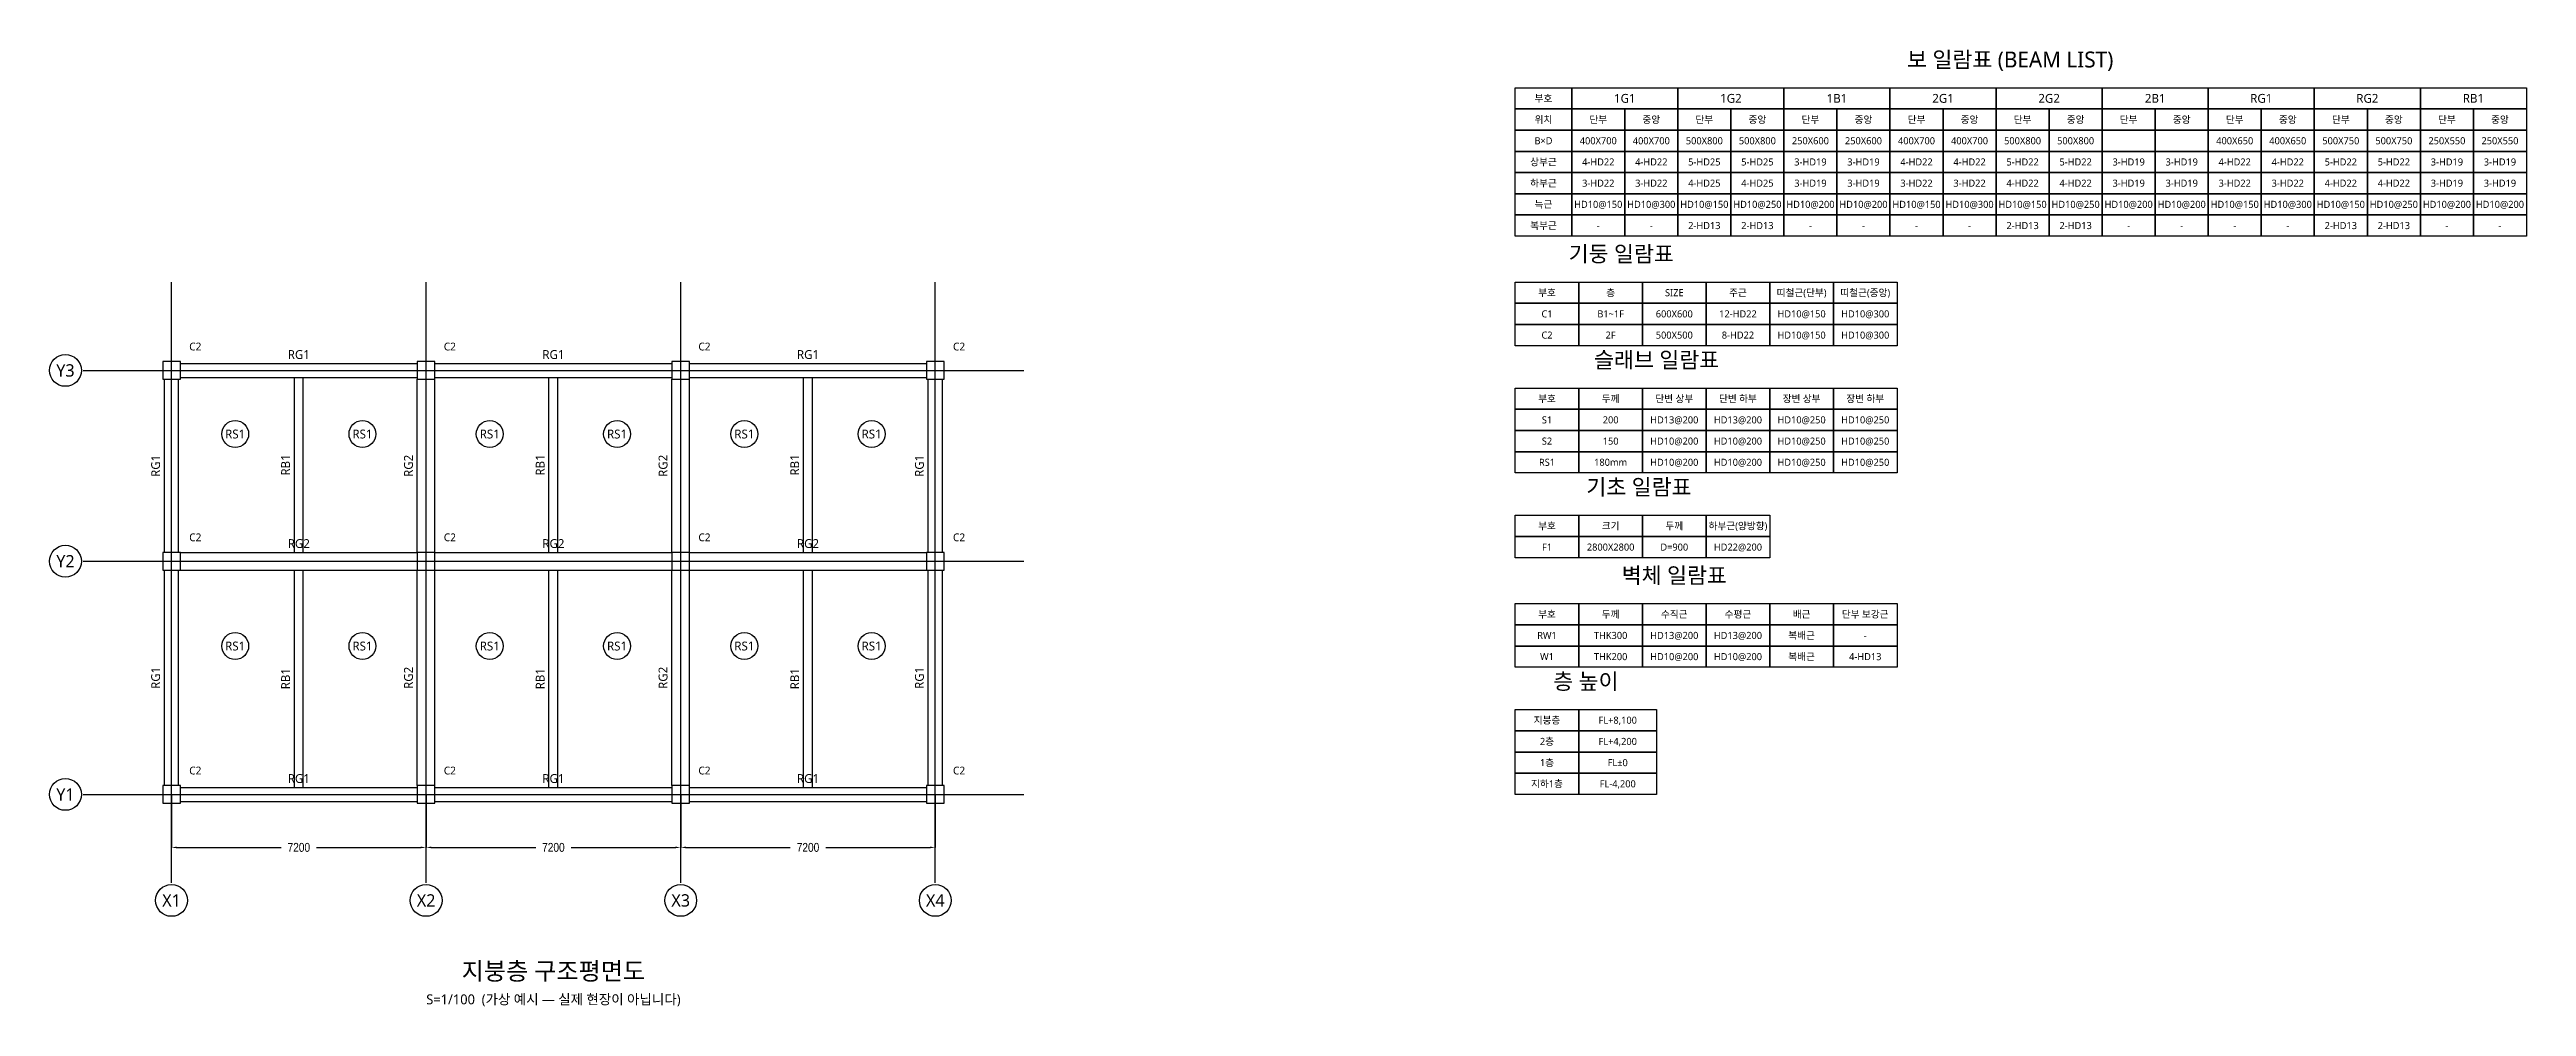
# Model space of a CAD drawing. Header units: millimetres. Extents: x -3450 to 66600, y -6002 to 77083.
# Drawn here: x -3450 to 66600, y 49998 to 77083 of the extents above; entities that cross this region are included whole.
import ezdxf
from ezdxf.enums import TextEntityAlignment as Align

# ---------------------------------------------------------------- set-up
doc = ezdxf.new("R2010")
doc.units = ezdxf.units.MM
for name, color, linetype in [('S-BEAM', 3, 'Continuous'), ('S-BEAM-TXT', 2, 'Continuous'), ('S-COLU', 7, 'Continuous'), ('S-DIMS', 8, 'Continuous'), ('S-GRID', 1, 'Continuous'), ('S-SLAB-TXT', 4, 'Continuous'), ('S-TABLE', 7, 'Continuous'), ('S-TABLE-TXT', 7, 'Continuous'), ('S-TITLE', 7, 'Continuous')]:
    doc.layers.add(name, color=color, linetype=linetype)
doc.styles.add('KOR', font='malgun.ttf')
doc.styles.add('OpenSansCondensed-Light', font='OpenSansCondensed-Light.ttf')
doc.dimstyles.get("Standard").update_dxf_attribs({"dimtxt": 2.5, "dimasz": 2.5, "dimexe": 1.25, "dimexo": 0.625, "dimtad": 1, "dimcen": 2.5, "dimazin": 3, "dimtfac": 1, "dimtmove": 0, "dimatfit": 3})

# ---------------------------------------------------------------- blocks, each defined once
blk = doc.blocks.new('_CLOSEDFILLED')
at = {"color": 0, "linetype": 'BYBLOCK'}
blk.add_solid([(-1, 0.16), (0, 0), (-1, -0.16)], dxfattribs=at)
blk = doc.blocks.new('*D7')
for p, q in [((0, 56000), (0, 54500)), ((7200, 56000), (7200, 54500)), ((150, 54500), (3100, 54500)), ((4100, 54500), (7050, 54500))]:
    blk.add_line(p, q)
at = {"layer": 'Defpoints'}
for p in [(0, 56000), (7200, 56000), (0, 54500)]:
    blk.add_point(p, dxfattribs=at)
at = {"layer": 'S-DIMS', "xscale": 150, "yscale": 150, "rotation": 180}
blk.add_blockref('_CLOSEDFILLED', (0, 54500), dxfattribs=at)
at = {"layer": 'S-DIMS', "xscale": 150, "yscale": 150}
blk.add_blockref('_CLOSEDFILLED', (7200, 54500), dxfattribs=at)
at = {"layer": 'S-DIMS', "insert": (3600, 54500), "char_height": 250, "attachment_point": 5, "style": 'OpenSansCondensed-Light'}
blk.add_mtext('7200', dxfattribs=at)
blk = doc.blocks.new('*D8')
for p, q in [((7200, 56000), (7200, 54500)), ((14400, 56000), (14400, 54500)), ((7350, 54500), (10300, 54500)), ((11300, 54500), (14250, 54500))]:
    blk.add_line(p, q)
at = {"layer": 'Defpoints'}
for p in [(7200, 56000), (14400, 56000), (7200, 54500)]:
    blk.add_point(p, dxfattribs=at)
at = {"layer": 'S-DIMS', "xscale": 150, "yscale": 150, "rotation": 180}
blk.add_blockref('_CLOSEDFILLED', (7200, 54500), dxfattribs=at)
at = {"layer": 'S-DIMS', "xscale": 150, "yscale": 150}
blk.add_blockref('_CLOSEDFILLED', (14400, 54500), dxfattribs=at)
at = {"layer": 'S-DIMS', "insert": (10800, 54500), "char_height": 250, "attachment_point": 5, "style": 'OpenSansCondensed-Light'}
blk.add_mtext('7200', dxfattribs=at)
blk = doc.blocks.new('*D9')
for p, q in [((14400, 56000), (14400, 54500)), ((21600, 56000), (21600, 54500)), ((14550, 54500), (17500, 54500)), ((18500, 54500), (21450, 54500))]:
    blk.add_line(p, q)
at = {"layer": 'Defpoints'}
for p in [(14400, 56000), (21600, 56000), (14400, 54500)]:
    blk.add_point(p, dxfattribs=at)
at = {"layer": 'S-DIMS', "xscale": 150, "yscale": 150, "rotation": 180}
blk.add_blockref('_CLOSEDFILLED', (14400, 54500), dxfattribs=at)
at = {"layer": 'S-DIMS', "xscale": 150, "yscale": 150}
blk.add_blockref('_CLOSEDFILLED', (21600, 54500), dxfattribs=at)
at = {"layer": 'S-DIMS', "insert": (18000, 54500), "char_height": 250, "attachment_point": 5, "style": 'OpenSansCondensed-Light'}
blk.add_mtext('7200', dxfattribs=at)

msp = doc.modelspace()

# ---------------------------------------------------------------- linework, layer by layer
at = {"layer": 'S-BEAM'}
for p, q in [((250, 68200), (6950, 68200)), ((7450, 68200), (14150, 68200)), ((14650, 68200), (21350, 68200)), ((-200, 62850), (-200, 67750)), ((200, 62850), (200, 67750)), ((250, 67800), (6950, 67800)), ((3475, 62850), (3475, 67800)), ((3725, 62850), (3725, 67800)), ((6950, 62850), (6950, 67750)), ((7450, 67800), (14150, 67800)), ((7450, 62850), (7450, 67750)), ((10675, 62850), (10675, 67800)), ((10925, 62850), (10925, 67800)), ((14150, 62850), (14150, 67750)), ((14650, 67800), (21350, 67800)), ((14650, 62850), (14650, 67750)), ((17875, 62850), (17875, 67800)), ((18125, 62850), (18125, 67800)), ((21400, 62850), (21400, 67750)), ((21800, 62850), (21800, 67750)), ((-200, 56250), (-200, 62350)), ((200, 56250), (200, 62350)), ((250, 62850), (6950, 62850)), ((250, 62350), (6950, 62350)), ((3475, 56200), (3475, 62350)), ((3725, 56200), (3725, 62350)), ((6950, 56250), (6950, 62350)), ((7450, 62850), (14150, 62850)), ((7450, 62350), (14150, 62350)), ((7450, 56250), (7450, 62350)), ((10675, 56200), (10675, 62350)), ((10925, 56200), (10925, 62350)), ((14150, 56250), (14150, 62350)), ((14650, 62850), (21350, 62850)), ((14650, 62350), (21350, 62350)), ((14650, 56250), (14650, 62350)), ((17875, 56200), (17875, 62350)), ((18125, 56200), (18125, 62350)), ((21400, 56250), (21400, 62350)), ((21800, 56250), (21800, 62350)), ((250, 56200), (6950, 56200)), ((7450, 56200), (14150, 56200)), ((14650, 56200), (21350, 56200)), ((250, 55800), (6950, 55800)), ((7450, 55800), (14150, 55800)), ((14650, 55800), (21350, 55800))]:
    msp.add_line(p, q, dxfattribs=at)
at = {"layer": 'S-COLU'}
for points in [[(-250, 67750), (250, 67750), (250, 68250), (-250, 68250)], [(6950, 67750), (7450, 67750), (7450, 68250), (6950, 68250)], [(14150, 67750), (14650, 67750), (14650, 68250), (14150, 68250)], [(21350, 67750), (21850, 67750), (21850, 68250), (21350, 68250)], [(-250, 62350), (250, 62350), (250, 62850), (-250, 62850)], [(6950, 62350), (7450, 62350), (7450, 62850), (6950, 62850)], [(14150, 62350), (14650, 62350), (14650, 62850), (14150, 62850)], [(21350, 62350), (21850, 62350), (21850, 62850), (21350, 62850)], [(-250, 55750), (250, 55750), (250, 56250), (-250, 56250)], [(6950, 55750), (7450, 55750), (7450, 56250), (6950, 56250)], [(14150, 55750), (14650, 55750), (14650, 56250), (14150, 56250)], [(21350, 55750), (21850, 55750), (21850, 56250), (21350, 56250)]]:
    msp.add_lwpolyline(points, close=True, dxfattribs=at)
at = {"layer": 'S-GRID'}
for p, q in [((0, 53500), (0, 70500)), ((7200, 53500), (7200, 70500)), ((14400, 53500), (14400, 70500)), ((21600, 53500), (21600, 70500)), ((-2500, 68000), (24100, 68000)), ((-2500, 62600), (24100, 62600)), ((-2500, 56000), (24100, 56000))]:
    msp.add_line(p, q, dxfattribs=at)
for centre in [(-3000, 68000), (-3000, 62600), (-3000, 56000), (0, 53000), (7200, 53000), (14400, 53000), (21600, 53000)]:
    msp.add_circle(centre, 450, dxfattribs=at)
at = {"layer": 'S-SLAB-TXT'}
for centre in [(1800, 66200), (5400, 66200), (9000, 66200), (12600, 66200), (16200, 66200), (19800, 66200), (1800, 60200), (5400, 60200), (9000, 60200), (12600, 60200), (16200, 60200), (19800, 60200)]:
    msp.add_circle(centre, 380, dxfattribs=at)
at = {"layer": 'S-TABLE'}
for points in [[(38000, 76000), (39600, 76000), (39600, 75400), (38000, 75400)], [(39600, 76000), (42600, 76000), (42600, 75400), (39600, 75400)], [(42600, 76000), (45600, 76000), (45600, 75400), (42600, 75400)], [(45600, 76000), (48600, 76000), (48600, 75400), (45600, 75400)], [(48600, 76000), (51600, 76000), (51600, 75400), (48600, 75400)], [(51600, 76000), (54600, 76000), (54600, 75400), (51600, 75400)], [(54600, 76000), (57600, 76000), (57600, 75400), (54600, 75400)], [(57600, 76000), (60600, 76000), (60600, 75400), (57600, 75400)], [(60600, 76000), (63600, 76000), (63600, 75400), (60600, 75400)], [(63600, 76000), (66600, 76000), (66600, 75400), (63600, 75400)], [(38000, 75400), (39600, 75400), (39600, 74800), (38000, 74800)], [(39600, 75400), (41100, 75400), (41100, 74800), (39600, 74800)], [(41100, 75400), (42600, 75400), (42600, 74800), (41100, 74800)], [(42600, 75400), (44100, 75400), (44100, 74800), (42600, 74800)], [(44100, 75400), (45600, 75400), (45600, 74800), (44100, 74800)], [(45600, 75400), (47100, 75400), (47100, 74800), (45600, 74800)], [(47100, 75400), (48600, 75400), (48600, 74800), (47100, 74800)], [(48600, 75400), (50100, 75400), (50100, 74800), (48600, 74800)], [(50100, 75400), (51600, 75400), (51600, 74800), (50100, 74800)], [(51600, 75400), (53100, 75400), (53100, 74800), (51600, 74800)], [(53100, 75400), (54600, 75400), (54600, 74800), (53100, 74800)], [(54600, 75400), (56100, 75400), (56100, 74800), (54600, 74800)], [(56100, 75400), (57600, 75400), (57600, 74800), (56100, 74800)], [(57600, 75400), (59100, 75400), (59100, 74800), (57600, 74800)], [(59100, 75400), (60600, 75400), (60600, 74800), (59100, 74800)], [(60600, 75400), (62100, 75400), (62100, 74800), (60600, 74800)], [(62100, 75400), (63600, 75400), (63600, 74800), (62100, 74800)], [(63600, 75400), (65100, 75400), (65100, 74800), (63600, 74800)], [(65100, 75400), (66600, 75400), (66600, 74800), (65100, 74800)], [(38000, 74800), (39600, 74800), (39600, 74200), (38000, 74200)], [(39600, 74800), (41100, 74800), (41100, 74200), (39600, 74200)], [(41100, 74800), (42600, 74800), (42600, 74200), (41100, 74200)], [(42600, 74800), (44100, 74800), (44100, 74200), (42600, 74200)], [(44100, 74800), (45600, 74800), (45600, 74200), (44100, 74200)], [(45600, 74800), (47100, 74800), (47100, 74200), (45600, 74200)], [(47100, 74800), (48600, 74800), (48600, 74200), (47100, 74200)], [(48600, 74800), (50100, 74800), (50100, 74200), (48600, 74200)], [(50100, 74800), (51600, 74800), (51600, 74200), (50100, 74200)], [(51600, 74800), (53100, 74800), (53100, 74200), (51600, 74200)], [(53100, 74800), (54600, 74800), (54600, 74200), (53100, 74200)], [(54600, 74800), (56100, 74800), (56100, 74200), (54600, 74200)], [(56100, 74800), (57600, 74800), (57600, 74200), (56100, 74200)], [(57600, 74800), (59100, 74800), (59100, 74200), (57600, 74200)], [(59100, 74800), (60600, 74800), (60600, 74200), (59100, 74200)], [(60600, 74800), (62100, 74800), (62100, 74200), (60600, 74200)], [(62100, 74800), (63600, 74800), (63600, 74200), (62100, 74200)], [(63600, 74800), (65100, 74800), (65100, 74200), (63600, 74200)], [(65100, 74800), (66600, 74800), (66600, 74200), (65100, 74200)], [(38000, 74200), (39600, 74200), (39600, 73600), (38000, 73600)], [(38000, 73600), (39600, 73600), (39600, 73000), (38000, 73000)], [(39600, 74200), (41100, 74200), (41100, 73600), (39600, 73600)], [(39600, 73600), (41100, 73600), (41100, 73000), (39600, 73000)], [(41100, 74200), (42600, 74200), (42600, 73600), (41100, 73600)], [(41100, 73600), (42600, 73600), (42600, 73000), (41100, 73000)], [(42600, 74200), (44100, 74200), (44100, 73600), (42600, 73600)], [(42600, 73600), (44100, 73600), (44100, 73000), (42600, 73000)], [(44100, 74200), (45600, 74200), (45600, 73600), (44100, 73600)], [(44100, 73600), (45600, 73600), (45600, 73000), (44100, 73000)], [(45600, 74200), (47100, 74200), (47100, 73600), (45600, 73600)], [(45600, 73600), (47100, 73600), (47100, 73000), (45600, 73000)], [(47100, 74200), (48600, 74200), (48600, 73600), (47100, 73600)], [(47100, 73600), (48600, 73600), (48600, 73000), (47100, 73000)], [(48600, 74200), (50100, 74200), (50100, 73600), (48600, 73600)], [(48600, 73600), (50100, 73600), (50100, 73000), (48600, 73000)], [(50100, 74200), (51600, 74200), (51600, 73600), (50100, 73600)], [(50100, 73600), (51600, 73600), (51600, 73000), (50100, 73000)], [(51600, 74200), (53100, 74200), (53100, 73600), (51600, 73600)], [(51600, 73600), (53100, 73600), (53100, 73000), (51600, 73000)], [(53100, 74200), (54600, 74200), (54600, 73600), (53100, 73600)], [(53100, 73600), (54600, 73600), (54600, 73000), (53100, 73000)], [(54600, 74200), (56100, 74200), (56100, 73600), (54600, 73600)], [(54600, 73600), (56100, 73600), (56100, 73000), (54600, 73000)], [(56100, 74200), (57600, 74200), (57600, 73600), (56100, 73600)], [(56100, 73600), (57600, 73600), (57600, 73000), (56100, 73000)], [(57600, 74200), (59100, 74200), (59100, 73600), (57600, 73600)], [(57600, 73600), (59100, 73600), (59100, 73000), (57600, 73000)], [(59100, 74200), (60600, 74200), (60600, 73600), (59100, 73600)], [(59100, 73600), (60600, 73600), (60600, 73000), (59100, 73000)], [(60600, 74200), (62100, 74200), (62100, 73600), (60600, 73600)], [(60600, 73600), (62100, 73600), (62100, 73000), (60600, 73000)], [(62100, 74200), (63600, 74200), (63600, 73600), (62100, 73600)], [(62100, 73600), (63600, 73600), (63600, 73000), (62100, 73000)], [(63600, 74200), (65100, 74200), (65100, 73600), (63600, 73600)], [(63600, 73600), (65100, 73600), (65100, 73000), (63600, 73000)], [(65100, 74200), (66600, 74200), (66600, 73600), (65100, 73600)], [(65100, 73600), (66600, 73600), (66600, 73000), (65100, 73000)], [(38000, 73000), (39600, 73000), (39600, 72400), (38000, 72400)], [(39600, 73000), (41100, 73000), (41100, 72400), (39600, 72400)], [(41100, 73000), (42600, 73000), (42600, 72400), (41100, 72400)], [(42600, 73000), (44100, 73000), (44100, 72400), (42600, 72400)], [(44100, 73000), (45600, 73000), (45600, 72400), (44100, 72400)], [(45600, 73000), (47100, 73000), (47100, 72400), (45600, 72400)], [(47100, 73000), (48600, 73000), (48600, 72400), (47100, 72400)], [(48600, 73000), (50100, 73000), (50100, 72400), (48600, 72400)], [(50100, 73000), (51600, 73000), (51600, 72400), (50100, 72400)], [(51600, 73000), (53100, 73000), (53100, 72400), (51600, 72400)], [(53100, 73000), (54600, 73000), (54600, 72400), (53100, 72400)], [(54600, 73000), (56100, 73000), (56100, 72400), (54600, 72400)], [(56100, 73000), (57600, 73000), (57600, 72400), (56100, 72400)], [(57600, 73000), (59100, 73000), (59100, 72400), (57600, 72400)], [(59100, 73000), (60600, 73000), (60600, 72400), (59100, 72400)], [(60600, 73000), (62100, 73000), (62100, 72400), (60600, 72400)], [(62100, 73000), (63600, 73000), (63600, 72400), (62100, 72400)], [(63600, 73000), (65100, 73000), (65100, 72400), (63600, 72400)], [(65100, 73000), (66600, 73000), (66600, 72400), (65100, 72400)], [(38000, 72400), (39600, 72400), (39600, 71800), (38000, 71800)], [(39600, 72400), (41100, 72400), (41100, 71800), (39600, 71800)], [(41100, 72400), (42600, 72400), (42600, 71800), (41100, 71800)], [(42600, 72400), (44100, 72400), (44100, 71800), (42600, 71800)], [(44100, 72400), (45600, 72400), (45600, 71800), (44100, 71800)], [(45600, 72400), (47100, 72400), (47100, 71800), (45600, 71800)], [(47100, 72400), (48600, 72400), (48600, 71800), (47100, 71800)], [(48600, 72400), (50100, 72400), (50100, 71800), (48600, 71800)], [(50100, 72400), (51600, 72400), (51600, 71800), (50100, 71800)], [(51600, 72400), (53100, 72400), (53100, 71800), (51600, 71800)], [(53100, 72400), (54600, 72400), (54600, 71800), (53100, 71800)], [(54600, 72400), (56100, 72400), (56100, 71800), (54600, 71800)], [(56100, 72400), (57600, 72400), (57600, 71800), (56100, 71800)], [(57600, 72400), (59100, 72400), (59100, 71800), (57600, 71800)], [(59100, 72400), (60600, 72400), (60600, 71800), (59100, 71800)], [(60600, 72400), (62100, 72400), (62100, 71800), (60600, 71800)], [(62100, 72400), (63600, 72400), (63600, 71800), (62100, 71800)], [(63600, 72400), (65100, 72400), (65100, 71800), (63600, 71800)], [(65100, 72400), (66600, 72400), (66600, 71800), (65100, 71800)], [(38000, 70500), (39800, 70500), (39800, 69900), (38000, 69900)], [(39800, 70500), (41600, 70500), (41600, 69900), (39800, 69900)], [(41600, 70500), (43400, 70500), (43400, 69900), (41600, 69900)], [(43400, 70500), (45200, 70500), (45200, 69900), (43400, 69900)], [(45200, 70500), (47000, 70500), (47000, 69900), (45200, 69900)], [(47000, 70500), (48800, 70500), (48800, 69900), (47000, 69900)], [(38000, 69900), (39800, 69900), (39800, 69300), (38000, 69300)], [(39800, 69900), (41600, 69900), (41600, 69300), (39800, 69300)], [(41600, 69900), (43400, 69900), (43400, 69300), (41600, 69300)], [(43400, 69900), (45200, 69900), (45200, 69300), (43400, 69300)], [(45200, 69900), (47000, 69900), (47000, 69300), (45200, 69300)], [(47000, 69900), (48800, 69900), (48800, 69300), (47000, 69300)], [(38000, 69300), (39800, 69300), (39800, 68700), (38000, 68700)], [(39800, 69300), (41600, 69300), (41600, 68700), (39800, 68700)], [(41600, 69300), (43400, 69300), (43400, 68700), (41600, 68700)], [(43400, 69300), (45200, 69300), (45200, 68700), (43400, 68700)], [(45200, 69300), (47000, 69300), (47000, 68700), (45200, 68700)], [(47000, 69300), (48800, 69300), (48800, 68700), (47000, 68700)], [(38000, 67500), (39800, 67500), (39800, 66900), (38000, 66900)], [(39800, 67500), (41600, 67500), (41600, 66900), (39800, 66900)], [(41600, 67500), (43400, 67500), (43400, 66900), (41600, 66900)], [(43400, 67500), (45200, 67500), (45200, 66900), (43400, 66900)], [(45200, 67500), (47000, 67500), (47000, 66900), (45200, 66900)], [(47000, 67500), (48800, 67500), (48800, 66900), (47000, 66900)], [(38000, 66900), (39800, 66900), (39800, 66300), (38000, 66300)], [(39800, 66900), (41600, 66900), (41600, 66300), (39800, 66300)], [(41600, 66900), (43400, 66900), (43400, 66300), (41600, 66300)], [(43400, 66900), (45200, 66900), (45200, 66300), (43400, 66300)], [(45200, 66900), (47000, 66900), (47000, 66300), (45200, 66300)], [(47000, 66900), (48800, 66900), (48800, 66300), (47000, 66300)], [(38000, 66300), (39800, 66300), (39800, 65700), (38000, 65700)], [(39800, 66300), (41600, 66300), (41600, 65700), (39800, 65700)], [(41600, 66300), (43400, 66300), (43400, 65700), (41600, 65700)], [(43400, 66300), (45200, 66300), (45200, 65700), (43400, 65700)], [(45200, 66300), (47000, 66300), (47000, 65700), (45200, 65700)], [(47000, 66300), (48800, 66300), (48800, 65700), (47000, 65700)], [(38000, 65700), (39800, 65700), (39800, 65100), (38000, 65100)], [(39800, 65700), (41600, 65700), (41600, 65100), (39800, 65100)], [(41600, 65700), (43400, 65700), (43400, 65100), (41600, 65100)], [(43400, 65700), (45200, 65700), (45200, 65100), (43400, 65100)], [(45200, 65700), (47000, 65700), (47000, 65100), (45200, 65100)], [(47000, 65700), (48800, 65700), (48800, 65100), (47000, 65100)], [(38000, 63900), (39800, 63900), (39800, 63300), (38000, 63300)], [(39800, 63900), (41600, 63900), (41600, 63300), (39800, 63300)], [(41600, 63900), (43400, 63900), (43400, 63300), (41600, 63300)], [(43400, 63900), (45200, 63900), (45200, 63300), (43400, 63300)], [(38000, 63300), (39800, 63300), (39800, 62700), (38000, 62700)], [(39800, 63300), (41600, 63300), (41600, 62700), (39800, 62700)], [(41600, 63300), (43400, 63300), (43400, 62700), (41600, 62700)], [(43400, 63300), (45200, 63300), (45200, 62700), (43400, 62700)], [(38000, 61400), (39800, 61400), (39800, 60800), (38000, 60800)], [(39800, 61400), (41600, 61400), (41600, 60800), (39800, 60800)], [(41600, 61400), (43400, 61400), (43400, 60800), (41600, 60800)], [(43400, 61400), (45200, 61400), (45200, 60800), (43400, 60800)], [(45200, 61400), (47000, 61400), (47000, 60800), (45200, 60800)], [(47000, 61400), (48800, 61400), (48800, 60800), (47000, 60800)], [(38000, 60800), (39800, 60800), (39800, 60200), (38000, 60200)], [(39800, 60800), (41600, 60800), (41600, 60200), (39800, 60200)], [(41600, 60800), (43400, 60800), (43400, 60200), (41600, 60200)], [(43400, 60800), (45200, 60800), (45200, 60200), (43400, 60200)], [(45200, 60800), (47000, 60800), (47000, 60200), (45200, 60200)], [(47000, 60800), (48800, 60800), (48800, 60200), (47000, 60200)], [(38000, 60200), (39800, 60200), (39800, 59600), (38000, 59600)], [(39800, 60200), (41600, 60200), (41600, 59600), (39800, 59600)], [(41600, 60200), (43400, 60200), (43400, 59600), (41600, 59600)], [(43400, 60200), (45200, 60200), (45200, 59600), (43400, 59600)], [(45200, 60200), (47000, 60200), (47000, 59600), (45200, 59600)], [(47000, 60200), (48800, 60200), (48800, 59600), (47000, 59600)], [(38000, 58400), (39800, 58400), (39800, 57800), (38000, 57800)], [(39800, 58400), (42000, 58400), (42000, 57800), (39800, 57800)], [(38000, 57800), (39800, 57800), (39800, 57200), (38000, 57200)], [(39800, 57800), (42000, 57800), (42000, 57200), (39800, 57200)], [(38000, 57200), (39800, 57200), (39800, 56600), (38000, 56600)], [(39800, 57200), (42000, 57200), (42000, 56600), (39800, 56600)], [(38000, 56600), (39800, 56600), (39800, 56000), (38000, 56000)], [(39800, 56600), (42000, 56600), (42000, 56000), (39800, 56000)]]:
    msp.add_lwpolyline(points, close=True, dxfattribs=at)

# ---------------------------------------------------------------- texts
at = {"layer": 'S-BEAM-TXT', "style": 'KOR'}
for s, p in [('RG1', (3600, 68450)), ('RG1', (10800, 68450)), ('RG1', (18000, 68450)), ('RG2', (3600, 63100)), ('RG2', (10800, 63100)), ('RG2', (18000, 63100)), ('RG1', (3600, 56450)), ('RG1', (10800, 56450)), ('RG1', (18000, 56450))]:
    msp.add_text(s, height=250, dxfattribs=at).set_placement(p, align=Align.MIDDLE_CENTER)
for s, p in [('RG1', (-450, 65300)), ('RB1', (3225, 65325)), ('RG2', (6700, 65300)), ('RB1', (10425, 65325)), ('RG2', (13900, 65300)), ('RB1', (17625, 65325)), ('RG1', (21150, 65300)), ('RG2', (6700, 59300)), ('RG2', (13900, 59300)), ('RG1', (-450, 59300)), ('RB1', (3225, 59275)), ('RB1', (10425, 59275)), ('RB1', (17625, 59275)), ('RG1', (21150, 59300))]:
    msp.add_text(s, height=250, rotation=90, dxfattribs=at).set_placement(p, align=Align.MIDDLE_CENTER)
at = {"layer": 'S-COLU', "style": 'KOR'}
for p in [(500, 68500), (7700, 68500), (14900, 68500), (22100, 68500), (500, 63100), (7700, 63100), (14900, 63100), (22100, 63100), (500, 56500), (7700, 56500), (14900, 56500), (22100, 56500)]:
    msp.add_text('C2', height=220, dxfattribs=at).set_placement(p, align=Align.BOTTOM_LEFT)
at = {"layer": 'S-GRID', "style": 'KOR'}
for s, p in [('Y3', (-3000, 68000)), ('Y2', (-3000, 62600)), ('Y1', (-3000, 56000)), ('X1', (0, 53000)), ('X2', (7200, 53000)), ('X3', (14400, 53000)), ('X4', (21600, 53000))]:
    msp.add_text(s, height=350, dxfattribs=at).set_placement(p, align=Align.MIDDLE_CENTER)
at = {"layer": 'S-SLAB-TXT', "style": 'KOR'}
for p in [(1800, 66200), (5400, 66200), (9000, 66200), (12600, 66200), (16200, 66200), (19800, 66200), (1800, 60200), (5400, 60200), (9000, 60200), (12600, 60200), (16200, 60200), (19800, 60200)]:
    msp.add_text('RS1', height=250, dxfattribs=at).set_placement(p, align=Align.MIDDLE_CENTER)
at = {"layer": 'S-TABLE-TXT', "style": 'KOR'}
for s, height, p in [('보 일람표 (BEAM LIST)', 450, (52000, 76800)), ('부호', 200, (38800, 75700)), ('1G1', 250, (41100, 75700)), ('1G2', 250, (44100, 75700)), ('1B1', 250, (47100, 75700)), ('2G1', 250, (50100, 75700)), ('2G2', 250, (53100, 75700)), ('2B1', 250, (56100, 75700)), ('RG1', 250, (59100, 75700)), ('RG2', 250, (62100, 75700)), ('RB1', 250, (65100, 75700)), ('위치', 200, (38800, 75100)), ('단부', 200, (40350, 75100)), ('중앙', 200, (41850, 75100)), ('단부', 200, (43350, 75100)), ('중앙', 200, (44850, 75100)), ('단부', 200, (46350, 75100)), ('중앙', 200, (47850, 75100)), ('단부', 200, (49350, 75100)), ('중앙', 200, (50850, 75100)), ('단부', 200, (52350, 75100)), ('중앙', 200, (53850, 75100)), ('단부', 200, (55350, 75100)), ('중앙', 200, (56850, 75100)), ('단부', 200, (58350, 75100)), ('중앙', 200, (59850, 75100)), ('단부', 200, (61350, 75100)), ('중앙', 200, (62850, 75100)), ('단부', 200, (64350, 75100)), ('중앙', 200, (65850, 75100)), ('B×D', 200, (38800, 74500)), ('400X700', 200, (40350, 74500)), ('400X700', 200, (41850, 74500)), ('500X800', 200, (43350, 74500)), ('500X800', 200, (44850, 74500)), ('250X600', 200, (46350, 74500)), ('250X600', 200, (47850, 74500)), ('400X700', 200, (49350, 74500)), ('400X700', 200, (50850, 74500)), ('500X800', 200, (52350, 74500)), ('500X800', 200, (53850, 74500)), ('400X650', 200, (58350, 74500)), ('400X650', 200, (59850, 74500)), ('500X750', 200, (61350, 74500)), ('500X750', 200, (62850, 74500)), ('250X550', 200, (64350, 74500)), ('250X550', 200, (65850, 74500)), ('상부근', 200, (38800, 73900)), ('4-HD22', 200, (40350, 73900)), ('4-HD22', 200, (41850, 73900)), ('5-HD25', 200, (43350, 73900)), ('5-HD25', 200, (44850, 73900)), ('3-HD19', 200, (46350, 73900)), ('3-HD19', 200, (47850, 73900)), ('4-HD22', 200, (49350, 73900)), ('4-HD22', 200, (50850, 73900)), ('5-HD22', 200, (52350, 73900)), ('5-HD22', 200, (53850, 73900)), ('3-HD19', 200, (55350, 73900)), ('3-HD19', 200, (56850, 73900)), ('4-HD22', 200, (58350, 73900)), ('4-HD22', 200, (59850, 73900)), ('5-HD22', 200, (61350, 73900)), ('5-HD22', 200, (62850, 73900)), ('3-HD19', 200, (64350, 73900)), ('3-HD19', 200, (65850, 73900)), ('하부근', 200, (38800, 73300)), ('3-HD22', 200, (40350, 73300)), ('3-HD22', 200, (41850, 73300)), ('4-HD25', 200, (43350, 73300)), ('4-HD25', 200, (44850, 73300)), ('3-HD19', 200, (46350, 73300)), ('3-HD19', 200, (47850, 73300)), ('3-HD22', 200, (49350, 73300)), ('3-HD22', 200, (50850, 73300)), ('4-HD22', 200, (52350, 73300)), ('4-HD22', 200, (53850, 73300)), ('3-HD19', 200, (55350, 73300)), ('3-HD19', 200, (56850, 73300)), ('3-HD22', 200, (58350, 73300)), ('3-HD22', 200, (59850, 73300)), ('4-HD22', 200, (61350, 73300)), ('4-HD22', 200, (62850, 73300)), ('3-HD19', 200, (64350, 73300)), ('3-HD19', 200, (65850, 73300)), ('복부근', 200, (38800, 72100)), ('늑근', 200, (38800, 72700)), ('HD10@150', 200, (40350, 72700)), ('HD10@300', 200, (41850, 72700)), ('HD10@150', 200, (43350, 72700)), ('2-HD13', 200, (43350, 72100)), ('HD10@250', 200, (44850, 72700)), ('2-HD13', 200, (44850, 72100)), ('HD10@200', 200, (46350, 72700)), ('HD10@200', 200, (47850, 72700)), ('HD10@150', 200, (49350, 72700)), ('HD10@300', 200, (50850, 72700)), ('HD10@150', 200, (52350, 72700)), ('2-HD13', 200, (52350, 72100)), ('HD10@250', 200, (53850, 72700)), ('2-HD13', 200, (53850, 72100)), ('HD10@200', 200, (55350, 72700)), ('HD10@200', 200, (56850, 72700)), ('HD10@150', 200, (58350, 72700)), ('HD10@300', 200, (59850, 72700)), ('HD10@150', 200, (61350, 72700)), ('2-HD13', 200, (61350, 72100)), ('HD10@250', 200, (62850, 72700)), ('2-HD13', 200, (62850, 72100)), ('HD10@200', 200, (64350, 72700)), ('HD10@200', 200, (65850, 72700)), ('기둥 일람표', 450, (41000, 71300)), ('-', 200, (40350, 72100)), ('-', 200, (41850, 72100)), ('-', 200, (46350, 72100)), ('-', 200, (47850, 72100)), ('-', 200, (49350, 72100)), ('-', 200, (50850, 72100)), ('-', 200, (55350, 72100)), ('-', 200, (56850, 72100)), ('-', 200, (58350, 72100)), ('-', 200, (59850, 72100)), ('-', 200, (64350, 72100)), ('-', 200, (65850, 72100)), ('부호', 200, (38900, 70200)), ('층', 200, (40700, 70200)), ('SIZE', 200, (42500, 70200)), ('주근', 200, (44300, 70200)), ('띠철근(단부)', 200, (46100, 70200)), ('띠철근(중앙)', 200, (47900, 70200)), ('C1', 200, (38900, 69600)), ('B1~1F', 200, (40700, 69600)), ('600X600', 200, (42500, 69600)), ('12-HD22', 200, (44300, 69600)), ('HD10@150', 200, (46100, 69600)), ('HD10@300', 200, (47900, 69600)), ('C2', 200, (38900, 69000)), ('2F', 200, (40700, 69000)), ('500X500', 200, (42500, 69000)), ('8-HD22', 200, (44300, 69000)), ('HD10@150', 200, (46100, 69000)), ('HD10@300', 200, (47900, 69000)), ('슬래브 일람표', 450, (42000, 68300)), ('부호', 200, (38900, 67200)), ('두께', 200, (40700, 67200)), ('단변 상부', 200, (42500, 67200)), ('단변 하부', 200, (44300, 67200)), ('장변 상부', 200, (46100, 67200)), ('장변 하부', 200, (47900, 67200)), ('S1', 200, (38900, 66600)), ('200', 200, (40700, 66600)), ('HD13@200', 200, (42500, 66600)), ('HD13@200', 200, (44300, 66600)), ('HD10@250', 200, (46100, 66600)), ('HD10@250', 200, (47900, 66600)), ('S2', 200, (38900, 66000)), ('150', 200, (40700, 66000)), ('HD10@200', 200, (42500, 66000)), ('HD10@200', 200, (44300, 66000)), ('HD10@250', 200, (46100, 66000)), ('HD10@250', 200, (47900, 66000)), ('RS1', 200, (38900, 65400)), ('180mm', 200, (40700, 65400)), ('HD10@200', 200, (42500, 65400)), ('HD10@200', 200, (44300, 65400)), ('HD10@250', 200, (46100, 65400)), ('HD10@250', 200, (47900, 65400)), ('기초 일람표', 450, (41500, 64700)), ('부호', 200, (38900, 63600)), ('F1', 200, (38900, 63000)), ('2800X2800', 200, (40700, 63000)), ('크기', 200, (40700, 63600)), ('D=900', 200, (42500, 63000)), ('두께', 200, (42500, 63600)), ('하부근(양방향)', 200, (44300, 63600)), ('HD22@200', 200, (44300, 63000)), ('벽체 일람표', 450, (42500, 62200)), ('부호', 200, (38900, 61100)), ('두께', 200, (40700, 61100)), ('수직근', 200, (42500, 61100)), ('수평근', 200, (44300, 61100)), ('배근', 200, (46100, 61100)), ('단부 보강근', 200, (47900, 61100)), ('RW1', 200, (38900, 60500)), ('THK300', 200, (40700, 60500)), ('HD13@200', 200, (42500, 60500)), ('HD13@200', 200, (44300, 60500)), ('복배근', 200, (46100, 60500)), ('-', 200, (47900, 60500)), ('W1', 200, (38900, 59900)), ('THK200', 200, (40700, 59900)), ('HD10@200', 200, (42500, 59900)), ('HD10@200', 200, (44300, 59900)), ('복배근', 200, (46100, 59900)), ('4-HD13', 200, (47900, 59900)), ('층 높이', 450, (40000, 59200)), ('지붕층', 200, (38900, 58100)), ('FL+8,100', 200, (40900, 58100)), ('2층', 200, (38900, 57500)), ('FL+4,200', 200, (40900, 57500)), ('1층', 200, (38900, 56900)), ('FL±0', 200, (40900, 56900)), ('지하1층', 200, (38900, 56300)), ('FL-4,200', 200, (40900, 56300))]:
    msp.add_text(s, height=height, dxfattribs=at).set_placement(p, align=Align.MIDDLE_CENTER)
at = {"layer": 'S-TITLE', "style": 'KOR'}
for s, height, p in [('지붕층 구조평면도', 500, (10800, 51000)), ('S=1/100  (가상 예시 — 실제 현장이 아닙니다)', 280, (10800, 50200))]:
    msp.add_text(s, height=height, dxfattribs=at).set_placement(p, align=Align.MIDDLE_CENTER)

# ---------------------------------------------------------------- dimensions: what is measured, and where the dimension line sits
at = {"layer": 'S-DIMS'}
for base, p1, p2, picture, middle in [((0, 54500), (0, 56000), (7200, 56000), '*D7', (3600, 54500)), ((7200, 54500), (7200, 56000), (14400, 56000), '*D8', (10800, 54500)), ((14400, 54500), (14400, 56000), (21600, 56000), '*D9', (18000, 54500))]:
    dim = msp.add_linear_dim(base=base, p1=p1, p2=p2, dimstyle='Standard', override={"dimtxt": 250, "dimasz": 150, "dimdec": 0}, dxfattribs=at)
    dim.commit()
    dim.dimension.update_dxf_attribs({"geometry": picture, "text_midpoint": middle})

doc.saveas('drawing.dxf')
